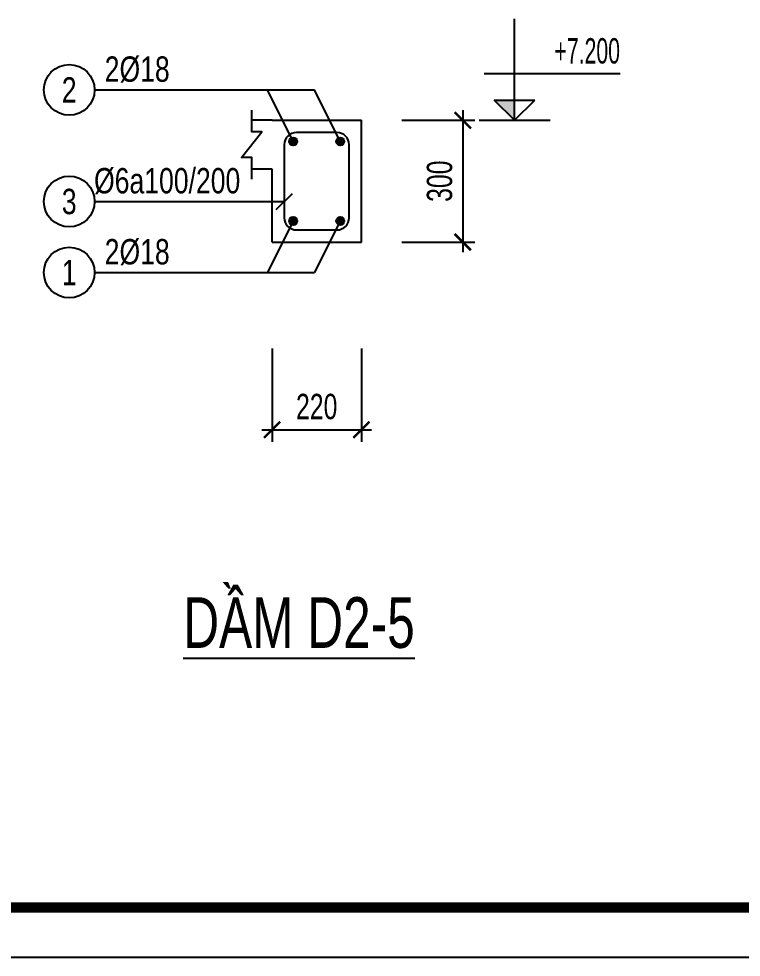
# Model space of a CAD drawing. Header units: millimetres. Extents: x 176375 to 193799, y -1565 to 5860.
# Drawn here: x 190238 to 192019, y -1565 to 747 of the extents above; entities that cross this region are included whole.
import ezdxf
from ezdxf.enums import TextEntityAlignment as Align

# ---------------------------------------------------------------- set-up
doc = ezdxf.new("R2010")
doc.units = ezdxf.units.MM
doc.header["$LTSCALE"] = 250
doc.header["$MEASUREMENT"] = 0
doc.layers.get('DEFPOINTS').update_dxf_attribs({"color": 87})
for name, color, linetype in [('08.TEXTBEAM', 2, 'Continuous'), ('KCS_BORDER', 3, 'Continuous'), ('KCS_CHI', 1, 'Continuous'), ('KCS_DIM', 1, 'Continuous'), ('KCS_HATCH', 201, 'Continuous'), ('KCS_SNODE', 6, 'Continuous'), ('KCS_SOTHEP_CIRCLE', 1, 'Continuous'), ('KCS_SOTHEP_TEXT', 2, 'Continuous'), ('KCS_STEEL', 4, 'Continuous'), ('KCS_STIRRUP', 30, 'Continuous'), ('KCS_TEXT', 2, 'Continuous'), ('KCS_TEXT_TCK', 4, 'Continuous')]:
    doc.layers.add(name, color=color, linetype=linetype)
doc.layers.add('Xref khung ten  A3 TKCS$0$A-KY HIEU', color=34, linetype='Continuous', lineweight=20)
doc.styles.add('KCS_SMTEXT', font='arial.ttf', dxfattribs={"width": 0.7})
doc.dimstyles.new('KCS_DIM25', dxfattribs={"dimscale": 25, "dimtxt": 2.5, "dimasz": 1.6, "dimexe": 1.2, "dimexo": 0, "dimgap": 1, "dimtad": 1, "dimdec": 0, "dimzin": 0, "dimdsep": 46, "dimtxsty": 'KCS_SMTEXT', "dimblk": 'ARCHTICK', "dimcen": 0, "dimdle": 1, "dimclrd": 256, "dimclre": 256, "dimclrt": 2, "dimadec": 0, "dimazin": 0, "dimtfac": 1, "dimtdec": 0, "dimtix": 1, "dimtmove": 2, "dimatfit": 3, "dimfxl": 1, "dimtolj": 1, "dimtzin": 0, "dimarcsym": 0})

# ---------------------------------------------------------------- blocks, each defined once
blk = doc.blocks.new('Xref khung ten  A3 TKCS')
at = {"layer": 'DEFPOINTS', "color": 125}
blk.add_lwpolyline([(-57730.367, -13938.757), (-57310.367, -13938.757), (-57310.367, -13641.757), (-57730.367, -13641.757)], close=True, dxfattribs=at)
at = {"layer": 'Xref khung ten  A3 TKCS$0$A-KY HIEU', "color": 0, "const_width": 1.022}
blk.add_lwpolyline([(-57716.022, -13933.853), (-57716.022, -13646.66), (-57315.382, -13646.66), (-57315.382, -13933.853)], close=True, dxfattribs=at)
blk = doc.blocks.new('_ArchTick')
at = {"color": 0, "linetype": 'ByBlock', "const_width": 0.15}
blk.add_lwpolyline([(-0.5, -0.5), (0.5, 0.5)], dxfattribs=at)
blk = doc.blocks.new('*D100')
at = {"layer": 'DEFPOINTS', "color": 0, "transparency": 16777216}
for p in [(190862.3, -65.6), (191082.3, -65.6), (191082.3, -265.6)]:
    blk.add_point(p, dxfattribs=at)
at = {"layer": 'KCS_DIM', "lineweight": -2, "transparency": 16777216}
for p, q in [((190862.3, -65.6), (190862.3, -295.6)), ((191082.3, -65.6), (191082.3, -295.6)), ((190837.3, -265.6), (191107.3, -265.6))]:
    blk.add_line(p, q, dxfattribs=at)
at = {"layer": 'KCS_DIM', "lineweight": -2, "transparency": 16777216, "xscale": 40, "yscale": 40, "zscale": 40, "rotation": 180}
blk.add_blockref('_ArchTick', (190862.3, -265.6), dxfattribs=at)
at = {"layer": 'KCS_DIM', "lineweight": -2, "transparency": 16777216, "xscale": 40, "yscale": 40, "zscale": 40}
blk.add_blockref('_ArchTick', (191082.3, -265.6), dxfattribs=at)
at = {"layer": 'KCS_DIM', "color": 2, "transparency": 16777216, "insert": (190972.3, -208.7), "char_height": 62.5, "attachment_point": 5, "style": 'KCS_SMTEXT'}
blk.add_mtext('\\A1;220', dxfattribs=at)
blk = doc.blocks.new('*D101')
at = {"layer": 'DEFPOINTS', "color": 0, "transparency": 16777216}
for p in [(191182.3, 496.9), (191182.3, 196.9), (191332.3, 196.9)]:
    blk.add_point(p, dxfattribs=at)
at = {"layer": 'KCS_DIM', "lineweight": -2, "transparency": 16777216}
for p, q in [((191332.3, 521.9), (191332.3, 171.9)), ((191182.3, 496.9), (191362.3, 496.9)), ((191182.3, 196.9), (191362.3, 196.9))]:
    blk.add_line(p, q, dxfattribs=at)
at = {"layer": 'KCS_DIM', "lineweight": -2, "transparency": 16777216, "xscale": 40, "yscale": 40, "zscale": 40}
for p, rotation in [((191332.3, 496.9), 90), ((191332.3, 196.9), 270)]:
    blk.add_blockref('_ArchTick', p, dxfattribs=dict(at, rotation=rotation))
at = {"layer": 'KCS_DIM', "color": 2, "transparency": 16777216, "insert": (191275.3, 346.9), "char_height": 62.5, "attachment_point": 5, "rotation": 90, "style": 'KCS_SMTEXT'}
blk.add_mtext('\\A1;300', dxfattribs=at)
blk = doc.blocks.new('KCS_SNODE')
at = {"layer": 'KCS_SNODE'}
blk.add_hatch(color=256, dxfattribs=at).paths.add_polyline_path([(10, 0, 1), (-10, 0, 1)])
blk.add_circle((0, 0), 10, dxfattribs=at)
blk = doc.blocks.new('COS_CD')
at = {"layer": 'KCS_HATCH'}
blk.add_hatch(color=256, dxfattribs=at).paths.add_polyline_path([(37.5, 50), (87.5, 0), (87.5, 50)])
at = {"layer": 'KCS_CHI'}
for p, q in [((37.5, 50), (137.5, 50)), ((87.5, 0), (37.5, 50)), ((87.5, 0), (87.5, 50)), ((87.5, 0), (137.5, 50)), ((0, 0), (175, 0))]:
    blk.add_line(p, q, dxfattribs=at)

msp = doc.modelspace()

# ---------------------------------------------------------------- linework, layer by layer
at = {"layer": 'KCS_BORDER'}
for p, q in [((190862.3, 496.9), (190812.3, 496.9)), ((190862.3, 496.9), (191082.3, 496.9)), ((191082.3, 196.9), (191082.3, 496.9)), ((190862.3, 376.9), (190812.3, 376.9)), ((190862.3, 196.9), (190862.3, 376.9)), ((190862.3, 196.9), (191082.3, 196.9))]:
    msp.add_line(p, q, dxfattribs=at)
at = {"layer": 'KCS_CHI'}
for p, q in [((191459.8, 496.9), (191459.8, 746.9)), ((191384.8, 611.9), (191719.8, 611.9)), ((190424.8, 571.9), (190966.8, 571.9)), ((190914.3, 444.9), (190850.8, 571.9)), ((191030.3, 444.9), (190966.8, 571.9)), ((190424.8, 296.9), (190892.3, 296.9)), ((190914.3, 248.9), (190850.8, 121.9)), ((191030.3, 248.9), (190966.8, 121.9)), ((190424.8, 121.9), (190966.8, 121.9))]:
    msp.add_line(p, q, dxfattribs=at)
at = {"layer": 'KCS_CHI', "color": 3}
msp.add_line((190872.3, 276.9), (190912.3, 316.9), dxfattribs=at)
at = {"layer": 'KCS_CHI'}
msp.add_lwpolyline([(190812.3, 351.9), (190812.3, 405.7), (190787.3, 405.7), (190837.3, 468.2), (190812.3, 468.2), (190812.3, 521.9)], dxfattribs=at)
at = {"layer": 'KCS_SOTHEP_CIRCLE'}
for centre in [(190362.3, 571.9), (190362.3, 296.9), (190362.3, 121.9)]:
    msp.add_circle(centre, 62.5, dxfattribs=at)
at = {"layer": 'KCS_STIRRUP'}
msp.add_lwpolyline([(190892.3, 436.9), (190892.3, 256.9, 0.414214), (190922.3, 226.9), (191022.3, 226.9, 0.414214), (191052.3, 256.9), (191052.3, 436.9, 0.414214), (191022.3, 466.9), (190922.3, 466.9, 0.414214), (190892.3, 436.9)], format="xyb", dxfattribs=at)

# ---------------------------------------------------------------- block references
at = {"layer": '08.TEXTBEAM', "xscale": 25, "yscale": 25, "zscale": 25}
msp.add_blockref('Xref khung ten  A3 TKCS', (1626558.3, 346903.6), dxfattribs=at)
at = {"layer": 'KCS_CHI'}
msp.add_blockref('COS_CD', (191372.3, 496.9), dxfattribs=at)
at = {"layer": 'KCS_STEEL'}
for p in [(190914.3, 444.9), (191030.3, 444.9), (190914.3, 248.9), (191030.3, 248.9)]:
    msp.add_blockref('KCS_SNODE', p, dxfattribs=at)

# ---------------------------------------------------------------- texts
at = {"layer": 'KCS_SOTHEP_TEXT', "style": 'KCS_SMTEXT', "width": 0.75}
for s, p in [('2', (190362.3, 571.9)), ('3', (190362.3, 296.9)), ('1', (190362.3, 121.9))]:
    msp.add_text(s, height=62.5, dxfattribs=at).set_placement(p, align=Align.MIDDLE_CENTER)
at = {"layer": 'KCS_TEXT', "style": 'KCS_SMTEXT', "width": 0.6}
msp.add_text('+7.200', height=62.5, dxfattribs=at).set_placement((191719.8, 636.9), align=Align.RIGHT)
at = {"layer": 'KCS_TEXT', "style": 'KCS_SMTEXT', "width": 0.75}
for s, p in [('2%%c18', (190449.8, 591.9)), ('%%C6a100/200', (190423.5, 316.9)), ('2%%c18', (190449.8, 141.9))]:
    msp.add_text(s, height=62.5, dxfattribs=at).set_placement(p)
at = {"layer": 'KCS_TEXT_TCK', "style": 'KCS_SMTEXT', "width": 0.7}
msp.add_text('%%UDẦM D2-5', height=125, dxfattribs=at).set_placement((190928.7, -803.1), align=Align.CENTER)

# ---------------------------------------------------------------- dimensions: what is measured, and where the dimension line sits
at = {"layer": 'KCS_DIM'}
dim = msp.add_linear_dim(base=(191332.3, 196.9), p1=(191182.3, 496.9), p2=(191182.3, 196.9), angle=90, dimstyle='KCS_DIM25', dxfattribs=at)
dim.commit()
dim.dimension.update_dxf_attribs({"geometry": '*D101', "text_midpoint": (191275.3, 346.9)})
dim = msp.add_linear_dim(base=(191082.3, -265.6), p1=(190862.3, -65.6), p2=(191082.3, -65.6), dimstyle='KCS_DIM25', dxfattribs=at)
dim.commit()
dim.dimension.update_dxf_attribs({"geometry": '*D100', "text_midpoint": (190972.3, -208.7)})

doc.saveas('drawing.dxf')
